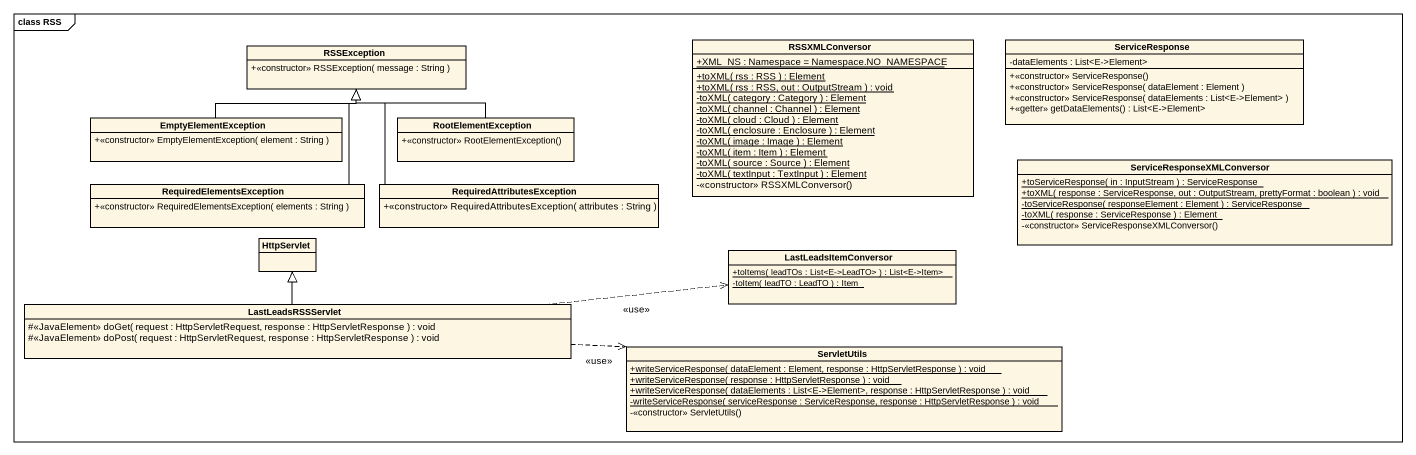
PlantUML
@startuml
mainframe class RSS
hide circle
hide empty members
skinparam classAttributeIconSize 0
class RSSException {
  +<<constructor>> RSSException( message : String )
}
class RSSXMLConversor {
  {static} +XML_NS : Namespace = Namespace.NO_NAMESPACE
  {static} +toXML( rss : RSS ) : Element
  {static} +toXML( rss : RSS, out : OutputStream ) : void
  {static} -toXML( category : Category ) : Element
  {static} -toXML( channel : Channel ) : Element
  {static} -toXML( cloud : Cloud ) : Element
  {static} -toXML( enclosure : Enclosure ) : Element
  {static} -toXML( image : Image ) : Element
  {static} -toXML( item : Item ) : Element
  {static} -toXML( source : Source ) : Element
  {static} -toXML( textInput : TextInput ) : Element
  -<<constructor>> RSSXMLConversor()
}
class ServiceResponse {
  -dataElements : List<E->Element>
  +<<constructor>> ServiceResponse()
  +<<constructor>> ServiceResponse( dataElement : Element )
  +<<constructor>> ServiceResponse( dataElements : List<E->Element> )
  +<<getter>> getDataElements() : List<E->Element>
}
class EmptyElementException {
  +<<constructor>> EmptyElementException( element : String )
}
class RootElementException {
  +<<constructor>> RootElementException()
}
class ServiceResponseXMLConversor {
  {static} +toServiceResponse( in : InputStream ) : ServiceResponse
  {static} +toXML( response : ServiceResponse, out : OutputStream, prettyFormat : boolean ) : void
  {static} -toServiceResponse( responseElement : Element ) : ServiceResponse
  {static} -toXML( response : ServiceResponse ) : Element
  -<<constructor>> ServiceResponseXMLConversor()
}
class RequiredElementsException {
  +<<constructor>> RequiredElementsException( elements : String )
}
class RequiredAttributesException {
  +<<constructor>> RequiredAttributesException( attributes : String )
}
class HttpServlet
class LastLeadsItemConversor {
  {static} +toItems( leadTOs : List<E->LeadTO> ) : List<E->Item>
  {static} -toItem( leadTO : LeadTO ) : Item
}
class LastLeadsRSSServlet {
  #<<JavaElement>> doGet( request : HttpServletRequest, response : HttpServletResponse ) : void
  #<<JavaElement>> doPost( request : HttpServletRequest, response : HttpServletResponse ) : void
}
class ServletUtils {
  {static} +writeServiceResponse( dataElement : Element, response : HttpServletResponse ) : void
  {static} +writeServiceResponse( response : HttpServletResponse ) : void
  {static} +writeServiceResponse( dataElements : List<E->Element>, response : HttpServletResponse ) : void
  {static} -writeServiceResponse( serviceResponse : ServiceResponse, response : HttpServletResponse ) : void
  -<<constructor>> ServletUtils()
}
EmptyElementException -right-|> RSSException
RootElementException -left-|> RSSException
RequiredElementsException -up-|> RSSException
RequiredAttributesException -up-|> RSSException
LastLeadsRSSServlet -up-|> HttpServlet
LastLeadsRSSServlet .right.> LastLeadsItemConversor : <<use>>
LastLeadsRSSServlet .right.> ServletUtils : <<use>>
@enduml
